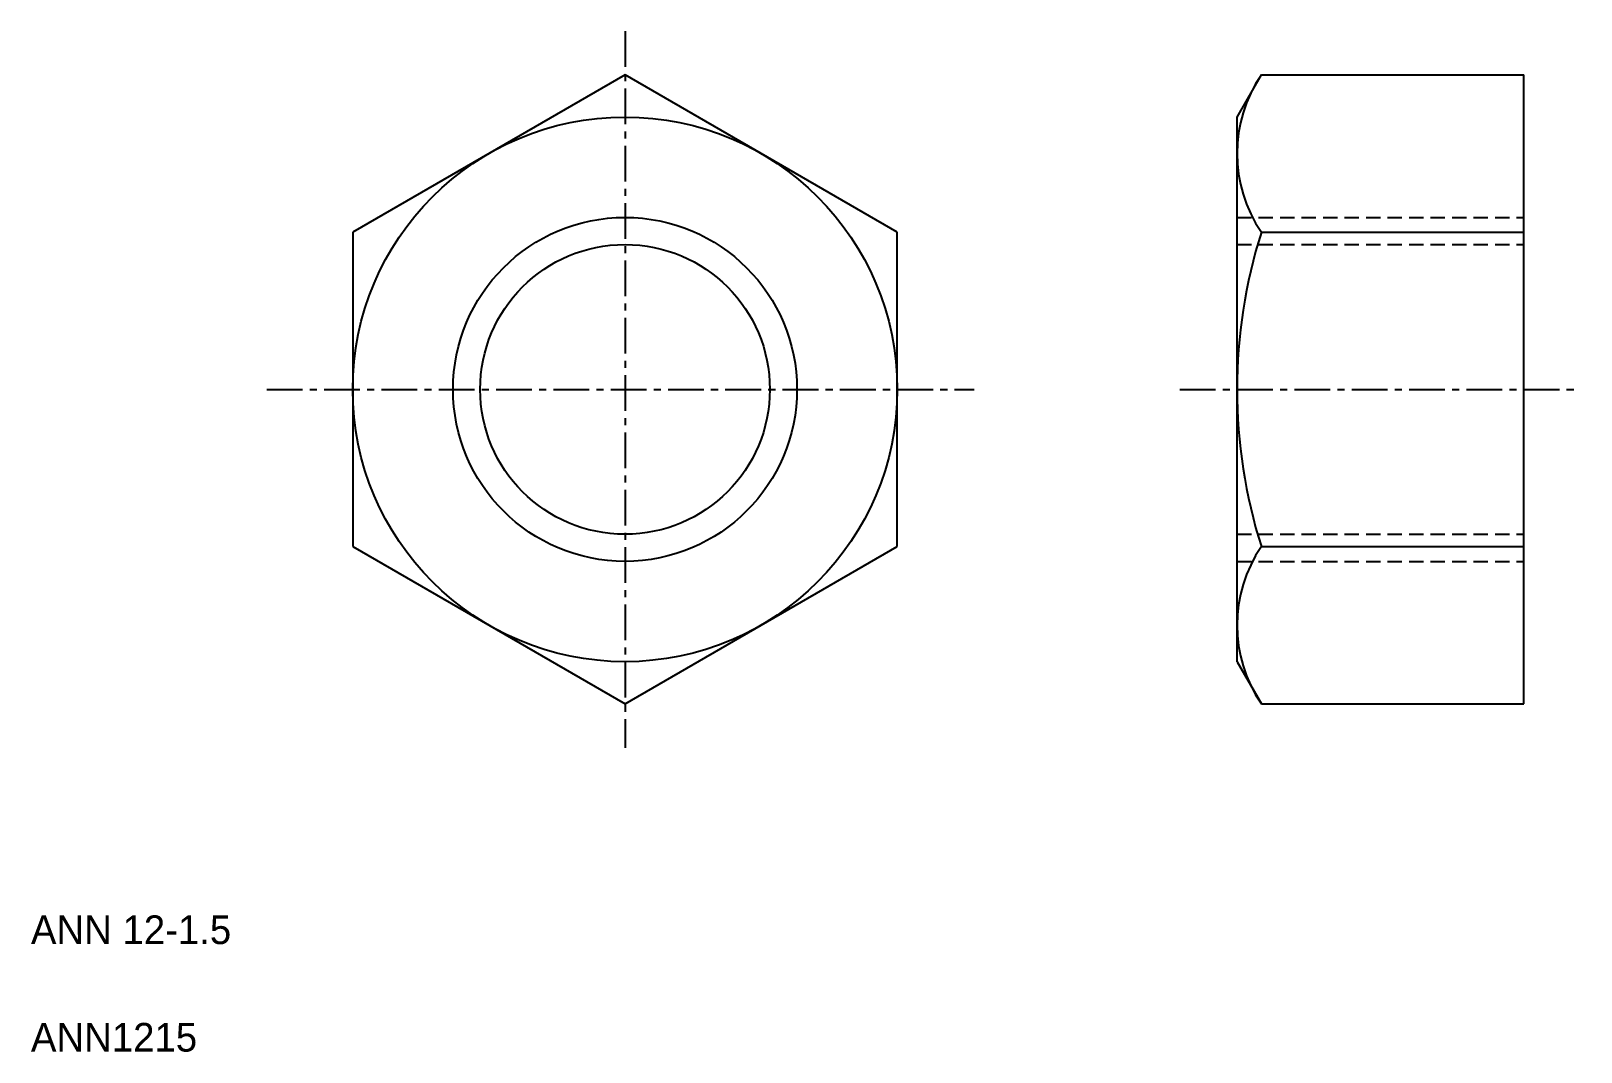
# Model space of a CAD drawing. Extents: x 2.5 to 56.6, y 2.5 to 38.1.
import ezdxf

# ---------------------------------------------------------------- set-up
doc = ezdxf.new("R2010")
doc.units = 0
doc.linetypes.add('CENTER', pattern=[2, 1.25, -0.25, 0.25, -0.25])
doc.linetypes.add('DASHED', pattern=[0.75, 0.5, -0.25])
doc.layers.get('0').update_dxf_attribs({"linetype": 'CONTINUOUS'})
doc.layers.add('CENTER', color=1, linetype='CENTER')

msp = doc.modelspace()

# ---------------------------------------------------------------- linework, layer by layer
at = {"color": 7, "linetype": 'CONTINUOUS'}
for p, q in [((23.226, 36.569), (13.726, 31.084)), ((32.726, 31.084), (23.226, 36.569)), ((44.578, 35.099), (45.427, 36.569)), ((45.427, 36.569), (54.578, 36.569)), ((54.578, 14.629), (54.578, 36.569)), ((44.578, 16.099), (44.578, 35.099)), ((13.726, 31.084), (13.726, 20.114)), ((32.726, 20.114), (32.726, 31.084)), ((45.427, 31.084), (54.578, 31.084)), ((13.726, 20.114), (23.226, 14.629)), ((23.226, 14.629), (32.726, 20.114)), ((45.427, 20.114), (54.578, 20.114)), ((16.101, 18.743), (16.101, 18.743)), ((18.476, 17.372), (18.477, 17.372)), ((44.578, 16.099), (45.427, 14.629)), ((45.427, 14.629), (54.578, 14.629))]:
    msp.add_line(p, q, dxfattribs=at)
at = {"color": 3, "linetype": 'DASHED'}
for p, q in [((44.578, 31.599), (54.578, 31.599)), ((44.578, 30.652), (54.578, 30.652)), ((44.578, 20.546), (54.578, 20.546)), ((44.578, 19.599), (54.578, 19.599))]:
    msp.add_line(p, q, dxfattribs=at)
at = {"color": 7, "linetype": 'CONTINUOUS'}
for radius in [9.5, 5.053]:
    msp.add_circle((23.226, 25.599), radius, dxfattribs=at)
at = {"color": 3, "linetype": 'CONTINUOUS'}
msp.add_circle((23.226, 25.599), 6, dxfattribs=at)
at = {"color": 7, "linetype": 'CONTINUOUS'}
for centre, radius, start, end in [((49.434, 33.826), 4.856, 145.6158, 214.3842), ((62.73, 25.599), 18.152, 162.4121, 197.5879), ((49.434, 17.372), 4.856, 145.6158, 214.3842)]:
    msp.add_arc(centre, radius, start, end, dxfattribs=at)
at = {"layer": 'CENTER', "color": 1, "linetype": 'CENTER'}
for p, q in [((23.226, 38.099), (23.226, 13.099)), ((10.726, 25.599), (35.403, 25.599)), ((42.578, 25.599), (56.578, 25.599))]:
    msp.add_line(p, q, dxfattribs=at)

# ---------------------------------------------------------------- texts
at = {"color": 7, "linetype": 'CONTINUOUS'}
for s, p in [('ANN 12-1.5', (2.5, 6.25)), ('ANN1215', (2.5, 2.5))]:
    msp.add_text(s, height=1, dxfattribs=at).set_placement(p)

doc.saveas('drawing.dxf')
